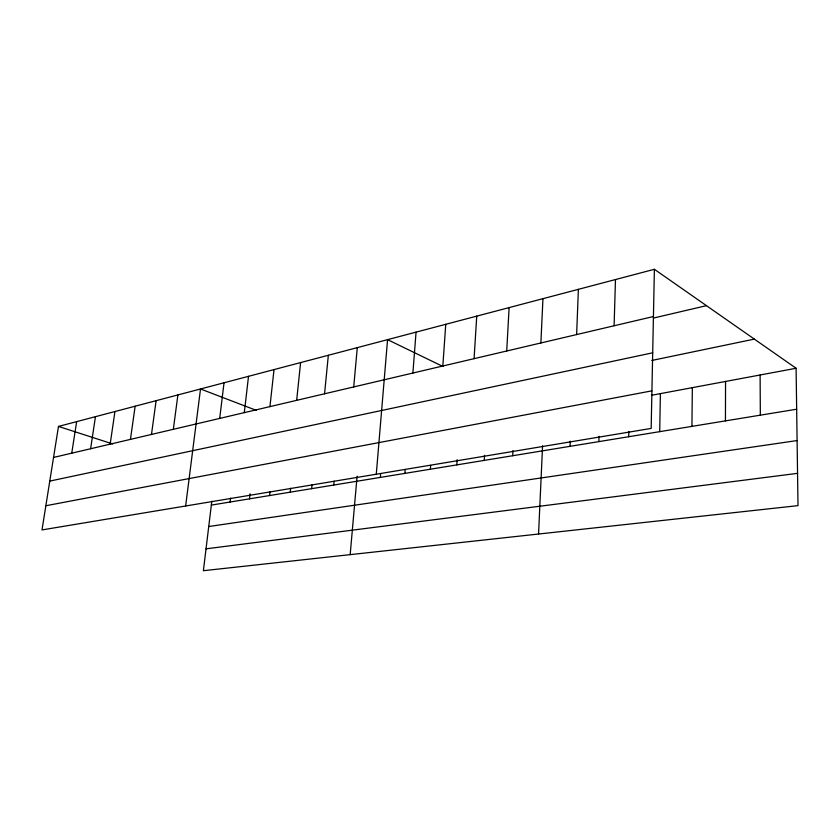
<?xml version="1.0" encoding="UTF-8"?>
<svg xmlns="http://www.w3.org/2000/svg" width="840" height="840" viewBox="0 0 840 840"><rect width="100%" height="100%" fill="white"/><g stroke="black" fill="none" stroke-linecap="round" stroke-linejoin="round"><path stroke-width="1.26" d="M725.435 420.882L725.561 381.455M691.929 426.374L692.339 387.66M659.704 431.655L660.398 393.635M654.392 269.294L651.158 428.421L42 529.924L58.485 426.426L654.392 269.294L796.1 368.267L798 505.638L203.385 570.707L211.806 501.249M628.698 436.727L628.835 431.582M614.103 325.773L615.478 279.552M598.847 441.62L599.014 436.38M570.077 446.334L570.287 441.179M576.629 334.572L578.382 289.338M538.555 534.03L542.577 445.809M540.876 342.972L542.955 298.673M512.726 455.721L512.988 450.566M506.719 350.994L509.114 307.598M484.229 460.394L484.523 455.322M474.075 358.669L476.742 316.134M456.803 464.888L457.139 459.711M430.385 469.214L430.647 465.402M442.827 366.009L445.757 324.314M404.911 473.382L405.216 469.487M412.892 373.044L416.052 332.136M380.352 477.404L380.678 473.571M376.278 474.222L387.566 339.654L442.974 366.492M350.175 554.642L357.094 476.269M353.714 386.946L357.294 347.634M333.753 485.037L334.12 481.173M324.566 393.792L328.335 355.268M311.64 488.659L312.007 484.858M290.252 492.167L290.651 488.261M296.667 400.344L300.605 362.586M269.556 495.558L269.976 491.715M269.934 406.623L274.019 369.59M249.533 498.834L250.1 493.784M244.303 412.64L248.525 376.32M230.129 502.016L230.591 498.11M219.702 418.425L224.039 382.767M185.64 505.995L200.519 388.973L256.168 410.308M173.345 429.314L177.891 394.937M151.484 434.448L156.114 400.68M130.442 439.394L135.146 406.214M110.166 444.161L114.944 411.537M90.615 448.749L95.456 416.682M71.746 453.18L76.65 421.638M53.54 457.454L653.436 316.533M653.489 318.056L706.461 305.655M49.78 481.1L652.701 352.8M651.788 360.465L754.351 339.108M45.854 505.743L651.924 390.842M651.43 395.304L796.1 368.267M211.344 505.092L796.667 409.217M208.74 526.523L797.097 440.559M206.041 548.835L797.559 473.34M58.485 426.426L112.644 443.93M760.116 374.997L760.326 415.17"/></g></svg>
